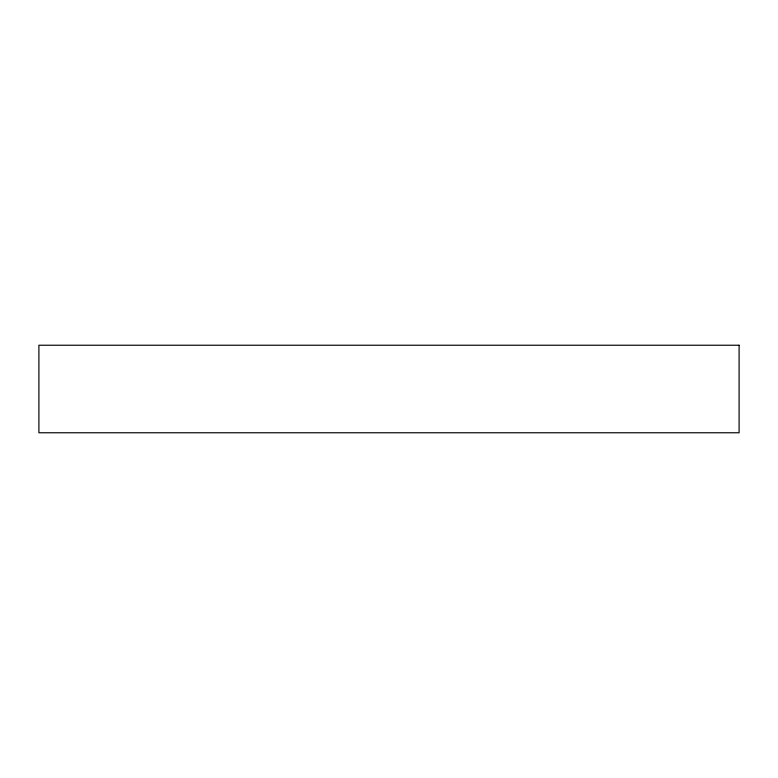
<?xml version="1.0" encoding="UTF-8"?>
<svg xmlns="http://www.w3.org/2000/svg" width="778" height="778" viewBox="0 0 778 778"><rect width="100%" height="100%" fill="white"/><g stroke="black" fill="none" stroke-linecap="round" stroke-linejoin="round"><path stroke-width="1.17" d="M739.1 345.238L38.9 345.238L38.9 432.762L739.1 432.762L739.1 345.238"/></g></svg>
